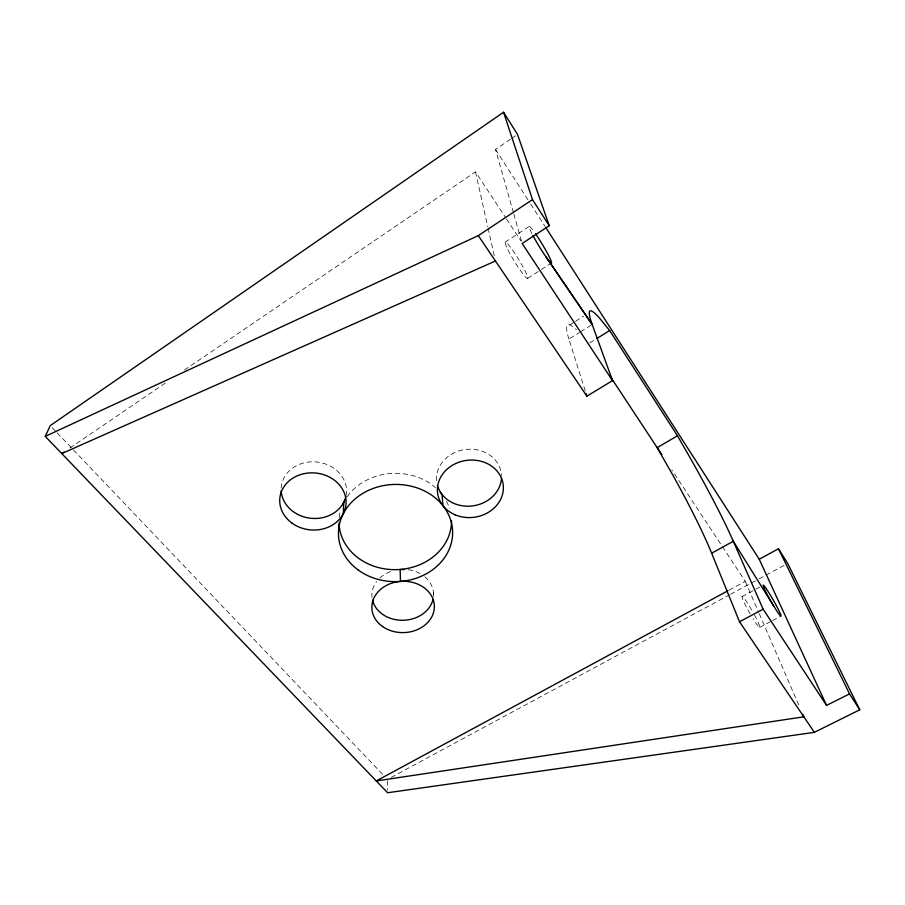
<?xml version="1.0" encoding="UTF-8"?>
<svg xmlns="http://www.w3.org/2000/svg" width="905" height="905" viewBox="0 0 905 905"><rect width="100%" height="100%" fill="white"/><g stroke="black" fill="none" stroke-linecap="round" stroke-linejoin="round"><path stroke-width="0.68" stroke-dasharray="4.53 3.39" d="M513.407 212.584L495.533 149.449L510.567 139.178M511.732 138.386L516.359 135.218M69.945 448.009L165.785 382.758M184.484 370.021L475.498 171.882L505.714 217.754M505.216 242.201L529.108 226.465M527.751 278.288L540.24 270.222M541.382 269.486L550.466 263.627M569.743 324.918L574.381 322.01M575.535 321.286L583.657 316.196M585.23 390.858L568.906 339.081L579.392 332.531M580.558 331.807L591.044 325.257M589.8 342.882L595.637 339.262M729.136 590.117L745.29 581.383L671.872 469.944M391.186 777.395L729.272 594.958M730.516 594.28L757.858 579.528M759.103 578.861L783.956 565.444M741.976 596.633L761.863 585.954M759.533 627.448L771.354 621.192M772.542 620.57L780.823 616.203M52.218 427.646L56.121 431.742M57.094 432.76L383.55 775.314M506.495 218.931L521.212 241.273M495.533 149.449L529.923 202.901M530.692 204.089L545.217 226.657M745.29 581.383L758.673 612.346M759.227 613.635L799.387 706.5M513.791 213.931L521.404 240.787M475.498 171.882L487.772 226.714M488.078 228.083L494.526 256.873M433.495 592.696L433.755 596.723M387.464 780.744L387.578 790.076M339.228 517.287A56.268 48.169 -1.2 0 1 340.472 510.771M347.237 496.63A56.268 48.169 -1.2 0 1 435.407 487.524M446.369 501.076A56.268 48.169 -1.2 0 1 449.514 508.452M372.046 597.617A30.838 25.453 -1.9 0 1 376.616 581.576M379.885 577.967A30.838 25.453 -1.9 0 1 392.182 571.01M408.291 569.72A30.838 25.453 -1.9 0 1 420.723 573.951M424.818 576.824A30.838 25.453 -1.9 0 1 433.45 596.689M281.161 488.18A32.75 28.293 5.7 0 1 317.01 462.025A32.75 28.293 5.7 0 1 346.163 495.295M436.561 480.691A32.591 28.44 -7.5 0 1 467.184 449.299A32.591 28.44 -7.5 0 1 501.506 475.487M531.857 233.479A21.482 1.878 58.7 0 1 534.561 232.393M754.476 615.015A17.851 1.629 60.4 0 1 759.827 627.346A17.851 1.629 60.4 0 1 753.062 618.737M750.121 613.828A17.851 1.629 60.4 0 1 742.123 596.406A17.851 1.629 60.4 0 1 753.39 613.024M568.906 339.081A148.239 15.091 59.6 0 1 576.406 329.759M507.886 249.678A21.347 2.308 58.5 0 0 527.151 278.446A21.347 2.308 58.5 0 0 514.368 252.733A21.347 2.308 58.5 0 0 507.886 249.678"/><path stroke-width="1.36" d="M343.312 513.712L343.776 502.298M45.25 436.38L50.273 425.61L503.542 112.254L517.513 134.426L549.245 225.73L522.162 243.479L612.515 380.62L586.904 396.175L478.281 235.628L45.25 436.38L387.6 792.746L814.353 732.349L859.75 709.78L787.689 563.43L778.458 548.769L759.227 559.233L545.975 227.845M64.108 451.98L61.766 453.575L495.442 260.991M478.281 235.628L532.491 199.609L503.542 112.254M596.802 338.538L609.653 330.563L677.494 435.78L693.66 464.027A149.065 12.274 59.6 0 1 733.31 541.258L763.13 609.178L826.57 705.414L849.546 693.886L859.75 709.78M677.494 435.78L657.177 447.658L673.218 475.804A148.239 15.091 59.6 0 1 711.658 553.204L739.509 621.746L814.353 732.349M711.658 553.204L733.31 541.258L774.522 607.346A17.942 1.324 60.2 0 0 778.911 610.592A17.942 1.324 60.2 0 0 763.899 585.58A17.942 1.324 60.2 0 0 772.169 603.42L773.786 606.124M727.892 590.795L376.265 780.947L803.844 716.817L802.724 714.237M739.509 621.746L763.13 609.178M404.218 569.584L400.146 569.449L400.485 581.406M609.653 330.563L599.065 317.531A149.065 12.274 59.6 0 0 592.209 324.533L612.515 380.62M546.269 257.212L592.209 324.533L545.5 256.149A21.482 1.878 58.7 0 1 532.921 235.504M610.196 376.333L661.815 454.695M532.491 199.609L549.245 225.73M778.458 548.769L849.546 693.886M759.227 559.233L826.57 705.414M586.067 393.517L586.904 396.175M442.975 505.725L442.002 494.424A56.268 48.169 -1.2 0 0 440.294 492.365M451.516 520.918A56.268 48.169 -1.2 0 1 396.073 569.652A56.268 48.169 -1.2 0 1 339.002 522.932M342.656 504.651A56.268 48.169 -1.2 0 1 345.054 500.001M501.506 477.964A32.591 28.44 -7.5 0 1 472.252 505.952A32.591 28.44 -7.5 0 1 437.443 485.566M345.914 496.494A32.75 28.293 5.7 0 1 311.399 518.327A32.75 28.293 5.7 0 1 281.172 490.668M433.009 599.325A30.838 25.453 -1.9 0 1 402.906 620.287A30.838 25.453 -1.9 0 1 372.521 600.241M535.409 233.603A21.482 1.878 58.7 0 1 549.663 257.631A21.482 1.878 58.7 0 1 547.932 259.509M357.826 569.731A57.083 48.599 -1.2 0 0 451.505 542.253A57.083 48.599 -1.2 0 0 377.272 487.082A57.083 48.599 -1.2 0 0 357.826 569.731M455.079 514.787A33.078 28.7 -7.4 0 0 503.361 486.573A33.078 28.7 -7.4 0 0 452.704 465.091A33.078 28.7 -7.4 0 0 455.079 514.787M292.123 523.203A33.236 28.553 5.5 0 0 345.721 506.642A33.236 28.553 5.5 0 0 300.924 474.48A33.236 28.553 5.5 0 0 292.123 523.203M382.623 626.565A31.268 25.657 -1.9 0 0 433.8 611.475A31.268 25.657 -1.9 0 0 392.894 582.809A31.268 25.657 -1.9 0 0 382.623 626.565"/></g></svg>
